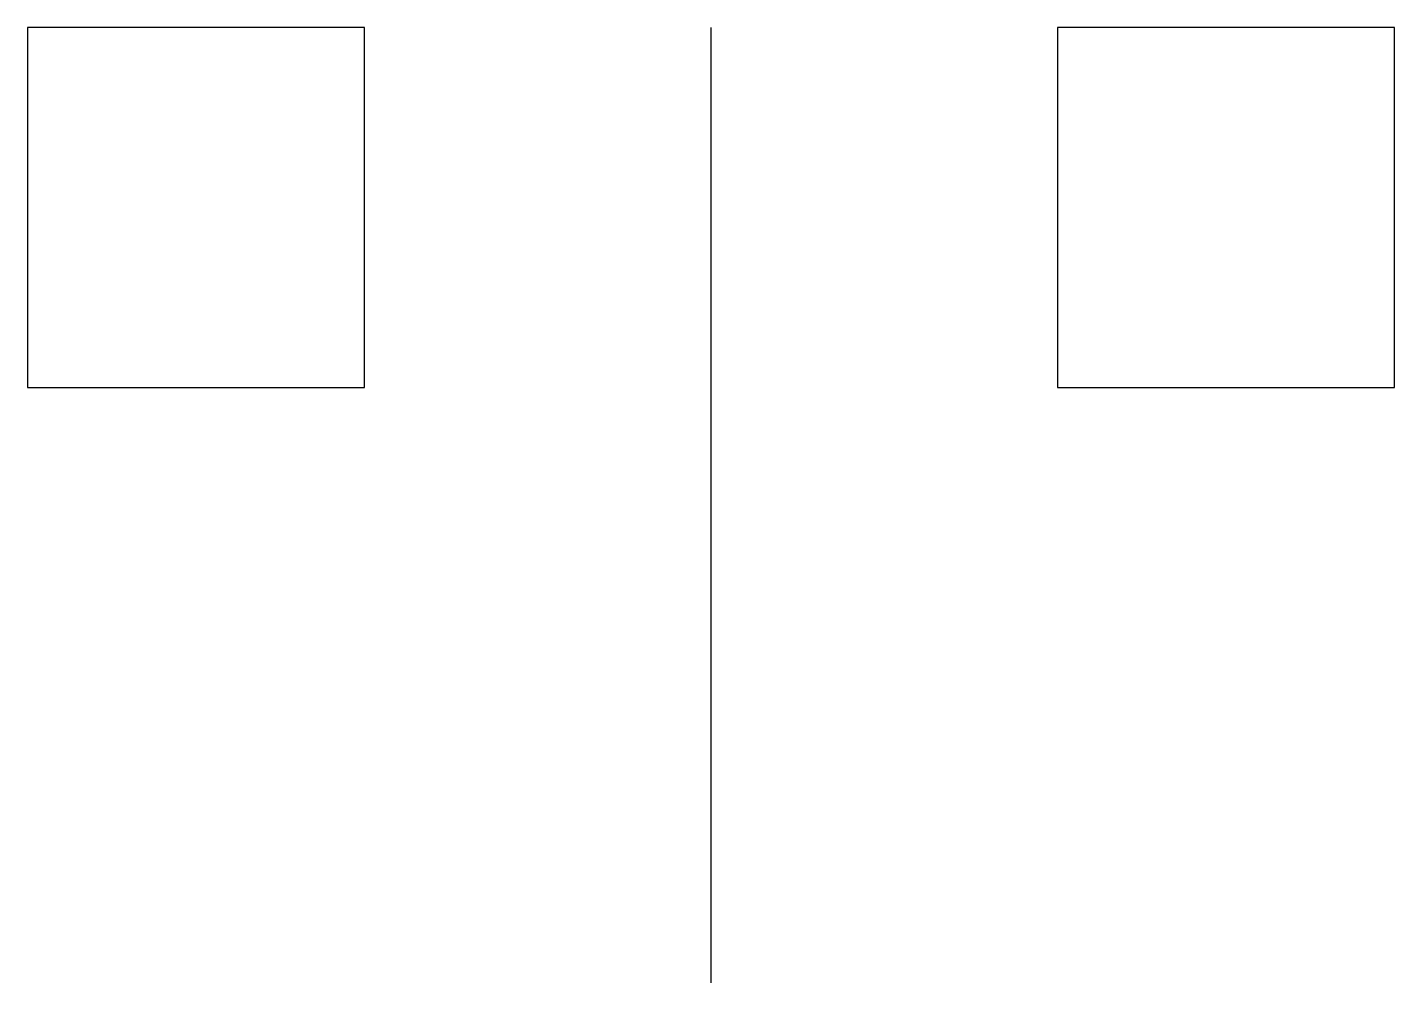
# Model space of a CAD drawing. Header units: millimetres. Extents: x -15 to 15, y 0.6 to 21.6.
import ezdxf

# ---------------------------------------------------------------- set-up
doc = ezdxf.new("R2010")
doc.units = ezdxf.units.MM
doc.header["$MEASUREMENT"] = 0

msp = doc.modelspace()

# ---------------------------------------------------------------- linework, layer by layer
msp.add_line((0, 0.639), (0, 21.6))
for points in [[(7.6, 13.7), (15, 13.7), (15, 21.6), (7.6, 21.6)], [(-15, 13.7), (-7.6, 13.7), (-7.6, 21.6), (-15, 21.6)]]:
    msp.add_lwpolyline(points, close=True)

doc.saveas('drawing.dxf')
